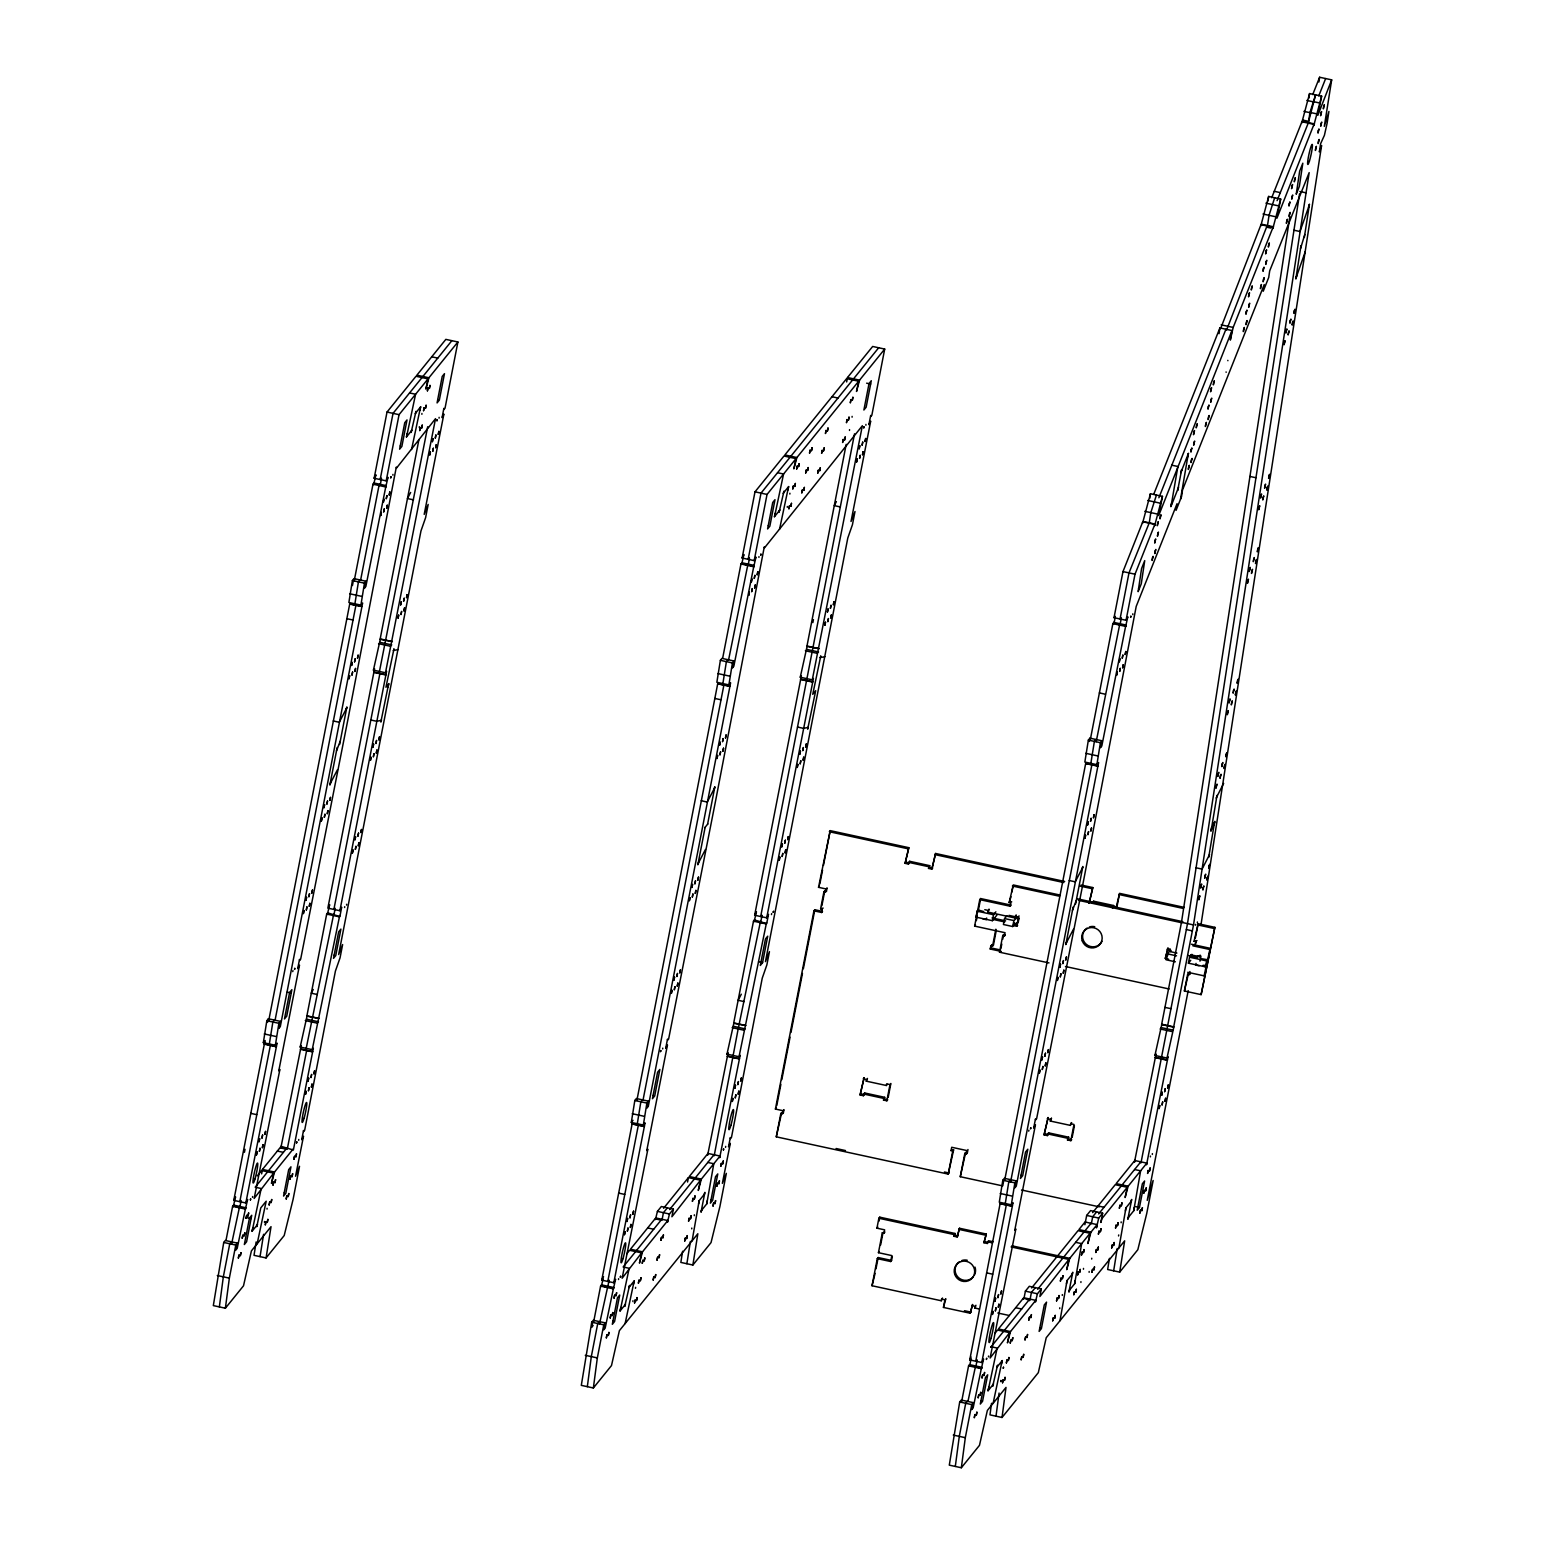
<?xml version="1.0" encoding="UTF-8"?>
<svg xmlns="http://www.w3.org/2000/svg" width="1545" height="1545" viewBox="0 0 1545 1545"><rect width="100%" height="100%" fill="white"/><g stroke="black" fill="none" stroke-linecap="round" stroke-linejoin="round"><path stroke-width="1.5" d="M263.326 1042.663L265.045 1040.538L233.778 1200.368L245.829 1202.976L277.076 1043.165L275.358 1045.27L263.326 1042.663L266.841 1020.704L268.405 1018.773L280.456 1021.38L278.93 1028.313L280.302 1026.614L362.631 602.994L360.912 605.119L348.88 602.511L352.395 580.553L353.959 578.622L366.01 581.229L364.485 588.143L365.856 586.463L386.018 485.593L373.967 482.986L372.982 484.203L354.211 580.843M269.332 1043.976L272.866 1022.018L274.431 1020.086M275.358 1045.27L278.892 1023.311L280.456 1021.38M354.906 603.825L358.421 581.866L359.985 579.916M360.912 605.119L364.446 583.16L366.01 581.229M644.419 1126.228L632.117 1123.93L601.758 1280.129L613.809 1282.736L645.057 1122.925L643.338 1125.05L631.306 1122.443L634.821 1100.484L636.385 1098.534L648.436 1101.16L646.911 1108.074L648.282 1106.374L730.611 682.774L728.892 684.898L716.861 682.272L720.376 660.333L721.94 658.382L733.991 660.99L732.465 667.923L733.836 666.223L753.999 565.373L741.948 562.766L740.963 563.964L722.654 658.247M637.312 1123.736L640.847 1101.778L642.411 1099.847M643.338 1125.05L646.872 1103.091L648.436 1101.16M722.886 683.585L726.401 661.627L727.965 659.696M728.892 684.898L732.427 662.94L733.991 660.99M1090.171 740.383L1112.863 623.62L1113.848 622.403L1125.88 625.01L1101.817 745.984L1100.446 747.683L1101.971 740.77L1089.92 738.162L1088.356 740.094L1084.841 762.052L1096.873 764.659L1098.592 762.535L1016.262 1186.154L1014.872 1187.835L1016.417 1180.921L1004.366 1178.314L1002.802 1180.245L999.287 1202.203L1011.318 1204.81L1013.037 1202.686L981.79 1362.516L969.739 1359.909L1000.098 1203.69L1012.4 1206.008M1005.293 1203.516L1008.827 1181.558L1010.391 1179.607M1011.318 1204.81L1014.853 1182.852L1016.417 1180.921M1090.867 763.346L1094.381 741.407L1095.946 739.456M1096.873 764.659L1100.407 742.701L1101.971 740.77M225.995 1240.442L232.619 1206.317L233.604 1205.1L245.655 1207.726L237.196 1248.341L235.825 1250.04L237.351 1243.107L225.319 1240.5L223.735 1242.45L213.326 1305.602L225.377 1308.209L243.511 1285.807L251.41 1250.89L271.032 1226.672L266.068 1257.939L254.017 1255.332L256.142 1241.929M219.351 1306.916L223.33 1276.846L229.761 1243.744L231.325 1241.813M225.377 1308.209L229.355 1278.14L235.786 1245.058L237.351 1243.107M593.531 1322.501L600.599 1286.097L601.584 1284.88L613.635 1287.487L605.177 1328.101L603.805 1329.801L605.331 1322.887L593.299 1320.28L591.716 1322.211L581.306 1385.363L593.357 1387.989L611.492 1365.568L619.39 1330.651L697.838 1233.74L692.875 1265.027L680.843 1262.419L682.62 1251.238M587.332 1386.676L591.31 1356.607L597.741 1323.524L599.305 1321.574M593.357 1387.989L597.336 1357.92L603.767 1324.818L605.331 1322.887M961.511 1402.261L968.58 1365.857L969.565 1364.641L981.616 1367.248L973.157 1407.881L971.786 1409.581L973.311 1402.648L961.26 1400.04L959.696 1401.972L949.287 1465.143L961.338 1467.75L979.472 1445.347L987.371 1410.43L1006.007 1387.41L1002.029 1417.48L989.978 1414.872L991.523 1403.304M955.312 1466.437L959.29 1436.386L965.722 1403.285L967.286 1401.354M961.338 1467.75L965.316 1437.68L971.747 1404.598L973.311 1402.648M996.004 1416.166L999.074 1393.049M1177.908 488.915L1177.696 490.364L1181.674 469.583L1181.442 471.032M1219.044 333.701L1219.913 327.926L1231.964 330.533L1230.322 340.074L1233.18 327.443L1273.022 227.289L1260.99 224.682L1220.569 328.679M1226.595 329.993L1266.997 225.976M1321.632 96.138L1313.771 125.589L1313.965 124.373L1301.914 121.765L1301.74 122.982L1309.561 93.569L1321.632 96.138L1317.885 115.296L1331.674 79.857L1319.623 77.25L1312.729 94.573M1308.866 98.185L1309.561 93.569M1277.078 200.657L1308.441 122.615L1309.986 112.399L1315.606 94.824L1308.634 121.36L1302.609 120.046M1289.863 216.493L1181.481 922.307L1161.608 1024.567L1173.64 1027.174L1193.513 924.914L1309.175 172.615L1269.7 270.839L1268.715 277.482L1263.231 291.233L1264.235 284.57L1182.524 489.958L1181.539 496.621L1176.073 510.352L1177.058 503.689L1136.212 606.393L1083.972 878.564L1036.618 1118.734L1035.633 1119.951L1035.478 1118.908L1033.663 1128.159L1035.459 1124.702L1014.737 1230.38L1015.857 1228.99L990.113 1358.016L1009.6 1332.678L997.568 1330.052L994.69 1333.605M1162.458 496.351L1154.617 525.821L1154.83 524.392L1142.779 521.785L1142.566 523.214L1150.426 493.743L1162.458 496.351L1158.711 515.547L1231.964 330.533M1149.731 498.32L1150.426 493.743M1260.99 224.682L1260.797 225.898L1268.638 196.447L1280.689 199.054L1276.943 218.212L1313.965 124.373M1267.943 201.101L1268.638 196.447M1267.499 225.531L1269.044 215.315L1274.664 197.741M1273.022 227.289L1272.848 228.505L1280.689 199.054M1299.557 193.782L1187.506 923.601L1140.982 1162.883M1318.909 82.001L1319.623 77.25M1211.183 830.36L1216.977 795.405L1216.745 796.872M1300.967 245.674L1295.849 278.988L1296.738 275.879M1208.982 855.66L1208.75 857.127L1214.544 822.172M1308.538 207.262L1309.445 204.152L1304.328 237.486M1331.674 79.857L1324.316 126.362L1328.912 111.472L1327.116 123.214L1324.413 135.323L1320.608 143.685L1319.353 151.912L1321.593 145.52L1200.909 925.281M260.043 1256.626L263.596 1234.301M686.868 1263.713L690.403 1241.369M1109.426 1258.325L1107.649 1269.507L1119.7 1272.114L1137.835 1249.693L1146.718 1213.578L1153.149 1180.477L1147.24 1200.368L1188.202 990.615M1113.675 1270.801L1117.228 1248.457M1119.7 1272.114L1124.663 1240.828L1046.216 1337.738L1038.317 1372.655L1002.029 1417.48M1171.091 506.103L1177.869 466.493L1171.844 465.199M1180.534 499.151L1188.279 453.844M692.102 1240.828L699.17 1200.677M706.741 1203.903L713.79 1163.752L707.784 1162.439M1059.986 1320.724L1067.054 1280.573M1074.625 1283.798L1081.674 1243.628L1075.648 1242.334M1118.928 1247.916L1125.977 1207.765M1128.159 1217.653L1133.721 1210.778L1140.616 1170.82L1134.59 1169.526M352.434 585.536L353.071 582.233M268.405 1018.773L267.517 1022.384M268.656 1020.994L349.711 603.998L359.985 605.872M386.018 485.593L385.69 487.254L387.988 477.386L386.192 480.862L374.141 478.255L387.022 412.052L415.991 376.265L428.042 378.873L425.86 389.108L428.911 377.772L457.899 341.986L445.848 339.379L416.88 375.165L428.911 377.772M233.604 1205.1L233.276 1206.761L235.574 1196.892L233.778 1200.368M373.967 482.986L373.658 484.647L375.937 474.779L374.141 478.255M244.438 1152.3L245.018 1149.325M231.576 1244.034L239.629 1206.413L239.301 1208.074M239.803 1201.662L270.414 1045.154M275.126 1019.951L355.968 605.003M360.68 579.781L379.008 485.516L379.993 484.3L380.167 485.342L381.518 478.39M241.155 1200.504L239.803 1207.456L235.786 1206.587M386.192 480.862L399.054 414.659L428.042 378.873M245.655 1207.726L245.327 1209.368L247.625 1199.499L245.829 1202.976M292.951 970.627L292.758 971.612M337.158 747.51L329.858 785.053L330.669 782.794M346.08 709.213L346.891 706.953L339.61 744.497M291.233 992.991L291.87 989.669L289.61 992.469L284.473 1018.947L286.733 1016.146L291.233 992.991L287.215 992.122M251.101 1218.58L251.738 1215.278L249.479 1218.059L244.342 1244.536L246.601 1241.755L251.101 1218.58L247.084 1217.711M261.626 1173.852L262.476 1169.43L281.171 1146.351L293.376 1150.021L313.345 1048.263L312.225 1049.654L300.174 1047.046L307.088 1015.857L319.139 1018.464L306.837 1016.166L326.69 914.08L327.675 912.883L339.881 916.533L341.677 907.263L339.881 910.739L327.849 908.132L374.566 668.753L373.427 670.144L385.477 672.77L386.598 671.36L339.881 910.739M257.069 1225.031L256.76 1226.691L260.777 1207.881L266.184 1201.218L257.146 1243.802M411.472 430.785L411.144 432.426L415.991 411.356L415.663 413.017M257.3 1175.842L261.607 1170.531L273.639 1173.138L271.476 1183.373L274.527 1172.037L293.202 1148.959M267.053 1209.098L267.092 1208.287M373.427 670.144L380.36 638.973L392.391 641.581L380.109 639.282L418.927 439.591M284.859 1148.881L280.842 1148.012L281.171 1146.351M300.174 1047.046L301.294 1045.656L280.842 1148.012M327.675 912.883L327.347 914.524L329.645 904.655L328.834 906.915M286.868 1149.306L287.196 1147.665L268.502 1170.743M306.2 1048.34L333.681 914.177L333.372 915.837M379.452 671.457L427.695 426.729M333.874 909.445L379.935 673.369M333.855 915.239L335.207 908.286M312.225 1049.654L339.707 915.49M385.477 672.77L435.536 418.637L396.486 468.135L396.312 467.092L348.011 719.043L300.657 959.194L299.691 960.411L299.518 959.368L297.721 968.618L299.498 965.161L278.776 1070.84L279.896 1069.449L254.152 1198.476L273.639 1173.138M393.647 650.464L393.975 648.823L385.941 687.255L388.877 683.624L387.988 687.235M381.171 720.395L380.842 722.056L388.625 683.914M457.899 341.986L445.037 408.17L444.052 409.386L443.878 408.343L442.082 417.594L443.878 414.137L424.199 514.369L428.177 504.423L425.609 517.672L420.974 530.92L338.645 954.54L342.623 944.574L340.055 957.823L335.419 971.071L304.655 1130.283L303.689 1131.5L303.515 1130.457L301.719 1139.727L303.515 1136.251L295.539 1176.266L299.518 1166.32L293.086 1199.403L284.203 1235.536L266.068 1257.939M592.411 1323.891L591.754 1327.194L593.125 1325.494M729.974 686.077L717.691 683.778L636.868 1100.465M753.999 565.373L753.67 567.034L755.968 557.146L754.172 560.623L742.121 558.015L755.003 491.831L783.972 456.026L796.023 458.633L793.84 468.869L796.892 457.552L858.672 381.229L846.641 378.622L784.86 454.945L796.892 457.552M601.584 1284.88L601.256 1286.541L603.11 1278.97M741.948 562.766L741.639 564.408L743.917 554.539L742.121 558.015M599.557 1323.795L609.136 1280.284M643.106 1099.712L723.948 684.783M728.661 659.56L747.973 564.06M748.147 565.122L749.499 558.17M754.172 560.623L767.035 494.439L796.023 458.633M613.635 1287.487L613.307 1289.148L615.605 1279.279L613.809 1282.736M705.138 827.29L697.838 864.814L698.649 862.554M714.06 788.993L714.871 786.733L707.591 824.257M625.049 1304.81L624.74 1306.452L629.568 1285.401L629.259 1287.043M779.452 510.545L779.124 512.206L783.972 491.136L783.643 492.778M626.71 1253.845L629.587 1250.291L641.619 1252.898L639.456 1263.134L642.508 1251.817L667.807 1220.55L655.756 1217.943L630.457 1249.21L642.508 1251.817M635.478 1288.318L635.652 1287.333M655.756 1217.943L655.447 1219.604L657.417 1211.377L661.337 1206.529L673.388 1209.156L671.901 1216.765L700.464 1180.226L688.413 1177.599L663.597 1208.287M661.955 1220.299L663.442 1212.69L667.363 1207.842M667.807 1220.55L667.479 1222.211L669.448 1214.003L673.388 1209.156M687.564 1182.022L688.413 1177.599M846.66 381.943L847.51 377.521L872.674 346.466L884.706 349.073L871.843 415.257L870.859 416.474L870.704 415.412L868.889 424.682L870.685 421.206L851.025 521.457L855.003 511.511L852.434 524.74L847.799 538.008L765.451 961.608L769.449 951.662L766.861 964.91L762.245 978.159L731.48 1137.371L730.495 1138.588L730.322 1137.545L728.525 1146.796L730.322 1143.339L722.365 1183.354L726.343 1173.389L719.912 1206.49L711.028 1242.605L692.875 1265.027M700.464 1180.226L698.282 1190.442L701.353 1179.125L720.028 1156.046L707.977 1153.439L689.302 1176.517L701.353 1179.125M720.028 1156.046L719.7 1157.707L740.152 1055.351L739.031 1056.741L726.98 1054.134L733.914 1022.944L745.945 1025.552L733.663 1023.254L753.496 921.168L754.481 919.97L766.687 923.62L768.502 914.35L766.706 917.827L754.655 915.219L801.372 675.841L800.252 677.231L812.284 679.839L813.423 678.448L766.706 917.827M800.252 677.231L807.166 646.061L819.217 648.668L806.915 646.351L846.197 444.323M707.977 1153.439L707.668 1155.1L728.12 1052.724L726.98 1054.134M858.672 381.229L856.509 391.464L859.561 380.147L884.706 349.073M754.481 919.97L754.153 921.612L756.451 911.743L754.655 915.219M812.863 622.596L813.442 619.603M704.076 1194.613L704.887 1192.354L701.024 1212.226L701.836 1209.967M714.176 1155.795L738.162 1028.951L760.507 921.264M854.52 433.817L760.681 916.513L761.666 915.316M762.033 915.374L760.681 922.326L764.698 923.195M739.031 1056.741L766.532 922.577M812.284 679.839L862.361 425.725L764.466 547.896L764.292 546.853L715.992 798.804L668.637 1038.974L667.672 1040.171L667.498 1039.128L665.702 1048.398L667.479 1044.922L646.756 1150.619L647.876 1149.229L622.133 1278.236L641.619 1252.898M870.646 384.048L871.283 380.727L869.043 383.527L863.887 410.004L866.146 407.204L870.646 384.048L866.629 383.179M820.472 657.552L820.781 655.891L812.747 694.342L815.702 690.692L807.668 729.143L807.996 727.483M725.725 1146.371L725.532 1147.356M771.65 913.616L771.457 914.601M762.573 962.67L767.71 936.193L765.47 938.974L760.314 965.451L762.573 962.67L758.556 961.801M953.632 1149.847L951.063 1150.581L953.632 1149.847L948.244 1174.103L776.285 1136.83L780.804 1113.675L783.354 1112.941L783.991 1109.638L783.103 1110.72L775.416 1109.059L813.945 910.816L814.833 909.735L822.519 911.395L821.65 912.496L813.945 910.816M821.65 912.496L822.288 909.175L820.607 908.808L823.891 891.948L826.459 891.214L827.096 887.892L826.208 888.993L818.522 887.332L830.206 830.631L908.827 847.684L905.1 863.327L908.46 864.061L909.657 861.299L929.723 865.663L928.526 868.406L931.867 869.12L935.575 853.477L1064.659 881.461M776.768 1105.602L780.882 1084.358M781.809 1079.646L790.055 1037.158M790.982 1032.446L802.454 973.447M803.361 968.734L814.833 909.735M819.854 883.914L822.558 870.009M823.446 865.393L830.206 830.631M783.354 1112.941L781.673 1112.574L776.285 1136.83M821.901 905.621L824.779 890.847L826.459 891.214M782.465 1114.042L783.103 1110.72M825.571 892.295L826.208 888.993M860.082 1094.98L864.118 1077.676L860.082 1094.98L863.423 1095.714L864.621 1092.972L884.706 1097.317L883.489 1100.059L886.849 1100.793L887.718 1099.692L884.377 1098.978M905.1 863.327L908.827 847.684M863.423 1095.714L864.621 1092.972M887.216 1084.416L886.328 1085.498L866.262 1081.152L866.571 1079.492L863.23 1078.777M908.46 864.061L909.657 861.299M867.46 1078.41L866.262 1081.152M883.489 1100.059L884.706 1097.317M886.328 1085.498L886.656 1083.856L889.997 1084.571L890.866 1083.489L888.182 1097.375M928.526 868.406L929.723 865.663M886.849 1100.793L889.997 1084.571M931.867 869.12L935.575 853.477M942.489 1298.012L941.272 1300.755L872.037 1285.749L877.29 1258.634L890.673 1261.531L891.832 1255.583L878.448 1252.686L882.311 1232.794L883.991 1233.161L884.628 1229.839L876.942 1228.178L878.873 1218.252L879.762 1217.17L955.022 1233.47L953.825 1236.232L957.166 1236.946L959.522 1228.256L986.289 1234.049L983.933 1242.74L987.274 1243.474L988.163 1242.392L984.802 1241.659M878.989 1221.129L879.762 1217.17M875.107 1273.35L872.037 1285.749M875.976 1268.851L878.178 1257.553L891.562 1260.45L892.334 1256.471M880.631 1244.961L882.774 1233.914M997.066 914.872L992.373 920.685L975.706 917.073L977.83 909.908L983.721 911.55M1048.997 962.921L999.518 952.203L1002.744 935.652L1004.424 936.019L1005.061 932.716L974.625 926.112L979.762 899.634L980.65 898.553L1011.087 905.138L1010.198 906.239L979.762 899.634M976.363 920.608L977.212 916.204M978.082 911.782L980.65 898.553M986.656 918.039L986.328 919.681L982.987 918.966M987.815 912.071L989.012 909.329L987.815 912.071L1014.91 917.942L1016.108 915.2L1014.91 917.942M992.373 920.685L993.532 914.717L995.868 911.82M951.063 1150.581L951.72 1147.278L967.093 1150.6L966.455 1153.922L964.795 1153.555L960.275 1176.711L1002.686 1185.903M1001.237 951.411L990.248 949.036L990.886 945.733L993.454 944.999L996.313 930.225M990.248 949.036L991.774 944.632M948.244 1174.103L952.744 1150.948M990.886 945.733L992.566 946.081L995.849 929.221M1006.934 915.664L1004.578 918.56L1003.42 924.509L1012.728 926.536L1017.923 921.882L1018.696 917.923M1010.198 906.239L1010.855 902.937L1009.175 902.57L1013.269 884.937L1060.391 895.134M1000.87 948.746L1001.797 944.034M1002.705 939.302L1003.632 934.571L1005.293 934.937L1004.424 936.019M1009.175 902.57L1010.971 896.757M1011.898 892.025L1012.825 887.293M967.981 1149.519L967.344 1152.821L965.664 1152.473L960.275 1176.711M1012.728 926.536L1013.887 920.569L1019.082 915.934M1013.752 923.91L1013.423 925.552L1016.764 926.285L1017.653 925.185L1014.312 924.47L1014.621 922.809M941.272 1300.755L941.6 1299.094L944.941 1299.828L945.83 1298.746L943.454 1307.437L970.221 1313.231L972.577 1304.54L970.221 1313.231M953.825 1236.232L955.022 1233.47M1016.764 926.285L1018.561 917.015L1015.219 916.301M1018.097 922.886L1019.005 918.251M943.454 1307.437L944.941 1299.828M957.166 1236.946L959.522 1228.256M983.933 1242.74L986.289 1234.049M979.337 1309.001L974.721 1308.016L975.938 1305.255M987.274 1243.474L988.472 1240.732L993.184 1241.755M1002.84 1185.227L1003.477 1181.925M1089.283 741.465L1089.92 738.162M1004.617 1180.534L1085.671 763.539L1097.954 765.856M1125.88 625.01L1125.571 626.671L1127.85 616.803L1126.054 620.279L1114.022 617.672L1122.983 571.592L1142.779 521.785M969.236 1366.301L969.565 1364.641M971.052 1357.031L969.739 1359.909M1113.52 624.064L1113.848 622.403M969.739 1365.703L971.09 1358.75M1114.003 623.465L1115.355 616.513M967.981 1401.296L975.59 1365.954M1010.623 1181.828L1091.929 764.543M1096.197 741.677L1119.855 623.716L1119.546 625.377M1120.048 618.966L1128.989 572.905L1149.268 522.828L1150.813 512.631L1156.452 495.057M975.764 1366.997L977.116 1360.044M1120.028 624.759L1121.38 617.807M1126.054 620.279L1135.015 574.199L1154.83 524.392M981.616 1367.248L981.287 1368.909L983.586 1359.04L981.79 1362.516M1028.719 1131.152L1028.912 1130.148M1073.118 907.05L1065.818 944.594L1066.629 942.315M1082.041 868.753L1082.852 866.494L1075.571 904.018M993.532 1383.972L987.97 1390.848L988.858 1387.217M993.029 1384.571L992.72 1386.232L997.549 1365.162L997.24 1366.823M1044.072 1134.88L1048.109 1117.556L1044.072 1134.88L1047.413 1135.594L1048.611 1132.852L1068.696 1137.197L1067.479 1139.94L1070.84 1140.673L1071.709 1139.592L1068.368 1138.858M1092.817 887.564L1089.09 903.207L1092.817 887.564L1081.075 885.015M1047.413 1135.594L1048.611 1132.852M1050.252 1121.033L1051.45 1118.29L1050.252 1121.033L1070.318 1125.378L1071.515 1122.636L1070.318 1125.378M1009.6 1332.678L1007.437 1342.895L1010.488 1331.578L1035.768 1300.349L1023.736 1297.723L998.437 1328.97L1010.488 1331.578M1113.404 907.205L1113.713 905.544L1093.648 901.198L1093.319 902.84L1089.978 902.125M1023.427 1299.364L1023.736 1297.723M1023.91 1298.766L1025.397 1291.156L1029.318 1286.309L1041.349 1288.916L1039.882 1296.525L1068.889 1259.445L1011.106 1246.912M1029.453 1300.678L1029.762 1299.017L1004.462 1330.284M1035.768 1300.349L1035.44 1302.01L1037.429 1293.764L1041.349 1288.916M1067.479 1139.94L1068.696 1137.197M1112.516 908.286L1113.713 905.544M1070.84 1140.673L1073.987 1124.451L1070.646 1123.736M1116.263 906.934L1119.565 893.358L1184.32 907.398M1072.172 1137.274L1074.412 1125.687M1116.745 907.919L1119.179 895.443M1068.889 1259.445L1066.707 1269.681L1069.758 1258.345L1090.055 1233.277L1078.024 1230.67L1057.726 1255.737M1071.96 1274.509L1072.771 1272.25L1068.908 1292.103L1069.719 1289.843M1084.88 1224.702L1086.676 1215.432L1090.596 1210.604L1102.647 1213.211L1100.851 1222.481L1101.971 1218.561L1127.271 1187.294L1115.239 1184.687L1092.624 1212.613M1091.349 1223.698L1092.701 1216.745L1096.622 1211.898M1090.055 1233.277L1087.892 1243.513L1090.944 1232.176L1097.085 1224.606L1085.034 1221.998L1078.912 1229.569L1090.944 1232.176M1080.901 1282.466L1080.94 1281.655M1083.47 1269.237L1083.508 1268.426M1097.085 1224.606L1096.429 1227.927L1098.727 1218.059L1102.647 1213.211M1091.697 1259.059L1091.755 1258.248M1165.297 958.479L1167.981 948.128L1165.297 958.479L1168.638 959.213M1169.971 948.649L1166.069 959.773L1175.359 961.782M1176.904 953.072L1170.125 951.604L1170.453 949.943L1167.093 949.209M1127.271 1187.294L1125.108 1197.53L1128.159 1186.212L1146.834 1163.134L1134.803 1160.527L1134.474 1162.188L1156.046 1054.038L1154.926 1055.447L1166.977 1058.055L1168.097 1056.664L1146.525 1164.795L1146.834 1163.134M1118.734 1234.957L1118.541 1235.961M1154.926 1055.447L1161.84 1024.258L1173.891 1026.865L1166.977 1058.055M1130.882 1201.701L1131.693 1199.441L1127.831 1219.295L1128.642 1217.035M1133.721 1210.778L1134.127 1207.765M1139.457 1207.475L1144.594 1180.998L1142.354 1183.779L1137.197 1210.256L1139.457 1207.475L1135.44 1206.606M1203.072 965.297L1206.027 965.586L1205.061 966.784L1188.395 963.172L1189.553 957.224L1191.91 954.308M1194.053 941.368L1196.602 940.635L1194.053 941.368L1198.147 923.717L1214.872 927.348L1201.122 994.632L1184.397 991.002L1187.622 974.451L1190.171 973.736L1187.622 974.451M1188.491 973.369L1184.397 991.002M1195.386 937.912L1198.147 923.717M1189.283 974.818L1189.94 971.515M1195.714 941.716L1195.077 945.038L1196.602 940.635M1196.062 963.423L1195.733 965.084L1199.094 965.799M1188.182 955.505L1197.22 957.475L1197.549 955.814L1200.89 956.548L1199.982 961.164M1190.751 954.791L1199.77 956.741L1200.098 955.08M1205.061 966.784L1207.186 959.638L1200.813 958.595M1187.719 972.307L1204.096 975.861L1210.141 948.302L1191.407 944.227M1201.122 994.632L1214.872 927.348M406.567 436.829L415.586 394.245L409.56 392.951M411.549 449.537L420.568 406.953M252.163 1231.095L261.202 1188.511L255.176 1187.217L267.633 1171.825M774.547 516.609L783.566 474.025L777.541 472.712M779.53 529.317L788.549 486.733M620.144 1310.855L629.182 1268.291L623.156 1266.977L635.613 1251.604M625.126 1323.563L634.165 1280.998M988.124 1390.635L997.162 1348.051L991.137 1346.757M993.107 1403.343L1002.126 1360.759M1309.291 205.157L1299.982 231.518L1293.976 230.224M1296.004 277.984L1305.293 251.623M1153.748 494.245L1219.913 327.926M1271.709 197.721L1301.914 121.765M1158.885 497.76L1225.938 329.22M1318.754 95.887L1325.649 78.563M1180.766 472.751L1188.511 453.264L1187.738 457.011M1227.812 360.371L1227.889 360.719M1171.631 502.936L1170.859 506.683L1178.603 487.216M1226.151 372.287L1226.073 371.939M1304.772 234.531L1300.523 248.61M1211.628 827.425L1210.855 831.191L1214.872 821.361L1214.1 825.107M1216.147 798.05L1223.64 783.431M1209.581 854.482L1202.087 869.101L1196.062 867.788M410.642 492.469L407.455 498.552L413.481 499.846M346.679 708.093L339.263 722.268L333.237 720.974M330.07 783.914L337.486 769.738M313.249 989.476L311.298 993.203L317.324 994.517M836.386 501.584L834.281 505.64L840.306 506.934M714.659 787.853L707.243 802.048L701.218 800.735M698.05 863.694L705.466 849.499M741.31 994.207L738.124 1000.291L744.149 1001.604M1082.639 867.614L1075.223 881.809L1069.198 880.515M1066.031 943.454L1073.447 929.26M422.017 377.559L393.029 413.365L380.167 479.549L381.151 478.332M422.905 376.478L451.874 340.673M415.18 413.616L420.723 406.76L419.834 410.371M421.92 413.481L421.882 414.292M407.281 433.43L406.393 437.042L411.955 430.167M419.352 426.71L419.313 427.521M392.951 474.392L392.893 475.203M439.128 417.343L439.07 418.154M340.248 741.175L336.501 750.831M344.689 906.703L344.632 907.514M346.64 904.288L346.601 905.1M306.683 1050.272L287.351 1148.707L283.334 1147.838M789.997 457.339L761.009 493.125L748.147 559.329L749.132 558.112M790.866 456.238L852.647 379.935M853.535 378.834L878.68 347.76M783.141 493.396L788.703 486.52L787.815 490.132M789.901 493.241L789.862 494.052M852.125 416.377L852.087 417.189M775.262 513.191L774.373 516.803L779.935 509.947M787.332 506.49L787.293 507.301M849.557 429.626L849.499 430.437M758.962 556.586L758.923 557.397M865.934 424.431L865.895 425.242M252.588 1196.525L252.53 1197.336M298.764 1139.476L298.706 1140.287M252.897 1227.696L252.009 1231.307L257.571 1224.432M264.523 1221.516L264.465 1222.327M704.887 827.599L707.822 823.948M662.747 1048.147L662.689 1048.958M818.522 887.332L819.41 886.231M631.306 1122.443L633.006 1120.318M823.891 891.948L824.779 890.847M638.394 1124.934L607.784 1281.442L608.769 1280.226M820.607 908.808L823.176 908.093M1114.022 617.672L1115.007 616.455M1132.813 613.809L1132.775 614.62M603.554 1276.653L601.758 1280.129M636.482 1250.504L661.781 1219.256M669.603 1209.581L694.439 1178.912M695.327 1177.831L714.002 1154.752M618.599 1278.7L618.56 1279.511M628.757 1287.661L634.319 1280.786L633.431 1284.397M704.559 1194.015L698.997 1200.89L698.61 1203.883M775.416 1109.059L776.305 1107.958M694.342 1214.814L694.304 1215.625M620.878 1307.456L619.989 1311.068L625.551 1304.192M707.301 1200.697L706.895 1203.69L701.353 1210.565M780.804 1113.675L781.673 1112.574M632.948 1300.736L632.89 1301.547M691.774 1228.063L691.735 1228.874M975.706 917.073L976.672 915.876M974.625 926.112L975.494 925.03M992.566 946.081L993.454 944.999M1002.744 935.652L1003.632 934.571M999.518 952.203L1000.407 951.121M1076.208 900.716L1072.462 910.372M1092.759 902.28L1093.648 901.198M876.942 1228.178L877.83 1227.097M882.311 1232.794L884.879 1232.06L883.991 1233.161M878.448 1252.686L879.337 1251.585M877.29 1258.634L878.178 1257.553M964.795 1153.555L965.664 1152.473M966.455 1153.922L967.344 1152.821M890.673 1261.531L891.562 1260.45M1170.125 951.604L1171.013 950.503M1195.463 924.393L1195.424 925.204M1197.414 921.979L1197.375 922.79M1188.395 963.172L1190.751 960.275M1197.22 957.475L1198.109 956.374M1199.77 956.741L1200.658 955.66M1006.374 1204.694L975.764 1361.203L976.749 1359.986M1204.096 975.861L1204.984 974.779M974.721 1308.016L975.61 1306.916M1031.616 1287.989L1056.838 1256.838M1135.285 1159.928L1116.127 1183.605L1128.159 1186.212M1035.343 1287.603L1031.423 1292.45L1029.936 1300.079L1025.919 1299.19M990.654 1347.337L1003.593 1331.365M1037.641 1289.303L1084.049 1231.964M1084.918 1230.882L1091.06 1223.312M1098.649 1213.926L1121.264 1186M1122.133 1184.899L1140.828 1161.821M988.549 1356.046L988.491 1356.858M1150.426 1156.066L1150.388 1156.877M1152.396 1153.632L1152.338 1154.443M996.737 1367.422L1002.299 1360.546L1001.411 1364.158M1072.442 1273.91L1066.88 1280.766L1066.475 1283.779M1131.384 1201.102L1125.822 1207.978L1125.417 1210.971M1062.323 1294.594L1062.284 1295.405M1121.168 1221.902L1121.129 1222.713M1075.185 1280.573L1074.779 1283.586L1069.217 1290.461M1059.754 1307.823L1059.716 1308.634M1089.167 1271.477L1089.128 1272.288M393.26 650.542L398.108 649.595M381.557 720.318L376.71 721.283L370.703 719.97M820.067 657.629L824.914 656.683M808.383 727.405L803.535 728.352L797.51 727.058M1312.902 101.545L1318.928 102.839M1306.819 100.425L1312.844 101.738M1309.986 112.399L1316.012 113.712M1303.903 111.375L1309.928 112.669M1302.416 121.302L1314.467 123.928M1299.905 191.503L1305.931 192.816M1274.258 191.31L1280.284 192.623M1265.934 203.148L1277.985 205.755M1263.018 214.021L1275.069 216.628M1261.473 224.218L1273.524 226.825M1266.823 227.212L1270.84 228.081M1221.149 324.836L1233.18 327.443M847.51 377.521L859.561 380.147M1249.944 476.439L1255.969 477.753M831.963 396.737L837.989 398.031M1147.723 500.464L1159.754 503.071M431.75 356.798L437.776 358.112M1144.806 511.318L1156.838 513.925M1143.242 521.534L1155.293 524.141M387.022 412.052L399.054 414.659M755.003 491.831L767.035 494.439M1122.983 571.592L1135.015 574.199M1112.863 623.62L1124.895 626.227M742.121 563.809L746.138 564.678M750.155 565.547L754.172 566.416M372.982 484.203L385.033 486.81M740.963 563.964L753.014 566.59M1099.383 692.913L1105.409 694.226M806.529 649.363L818.56 651.971M805.389 650.754L817.44 653.361M352.395 580.553L364.446 583.16M720.376 660.333L732.427 662.94M1088.356 740.094L1100.407 742.701M800.735 679.143L812.786 681.77M800.484 679.452L812.535 682.06M349.827 593.801L361.878 596.409M717.807 673.562L729.858 676.169M1085.787 753.323L1097.819 755.949M349.711 603.998L361.742 606.606M717.691 683.778L729.723 686.386M1085.671 763.539L1097.703 766.146M346.852 618.695L352.878 619.989M714.833 698.456L720.858 699.769M379.703 642.276L391.754 644.883M378.583 643.666L390.615 646.293M373.909 672.075L385.96 674.682M373.678 672.365L385.709 674.972M829.317 831.731L907.939 848.765M934.706 854.559L1063.771 882.543M1080.187 886.115L1091.929 888.645M1118.696 894.458L1183.431 908.479M908.769 862.4L928.854 866.745M1076.865 898.707L1182.871 921.689M1197.259 924.818L1213.984 928.448M905.988 862.245L909.329 862.96M929.414 867.305L932.755 868.039M1181.481 922.307L1193.513 924.914M1012.4 886.019L1059.503 896.235M1078.352 900.31L1181.983 922.79M1186.348 929.569L1192.354 930.862M1010.063 901.469L1011.724 901.836M1192.856 945.83L1209.252 949.383M984.783 909.696L988.124 910.411M1009.02 915.393L1015.78 916.861M976.865 911.106L993.532 914.717M1189.553 957.224L1206.22 960.835M1004.578 918.56L1013.887 920.569M1167.228 953.806L1176.517 955.834M992.044 917.923L1005.602 920.859M993.416 919.507L1004.713 921.94M991.137 947.954L999.924 949.847M1065.471 966.513L1169.121 988.974M1164.949 1007.379L1170.956 1008.692M753.496 921.168L765.547 923.794M1161.203 1027.58L1173.254 1030.187M1160.083 1028.97L1172.114 1031.577M1155.409 1057.359L1167.46 1059.967M1155.158 1057.649L1167.209 1060.276M326.69 914.08L338.722 916.706M733.257 1026.266L745.308 1028.873M732.137 1027.657L744.188 1030.264M1047.22 1118.657L1050.561 1119.372M727.483 1056.046L739.514 1058.653M727.231 1056.336L739.263 1058.962M863.752 1094.053L883.817 1098.418M1047.742 1133.933L1067.807 1138.298M860.971 1093.899L864.312 1094.632M1044.941 1133.779L1048.302 1134.513M306.451 1019.179L318.482 1021.786M305.311 1020.569L317.362 1023.176M266.841 1020.704L278.892 1023.311M634.821 1100.484L646.872 1103.091M1002.802 1180.245L1014.853 1182.852M836.057 1148.514L845.482 1150.562M944.42 1171.998L949.132 1173.022M1098.031 1205.95L1104.057 1207.263M1021.515 1189.998L1099.248 1206.838M264.272 1033.953L276.304 1036.56M632.253 1113.713L644.284 1116.32M1000.233 1193.493L1012.265 1196.1M1086.676 1215.432L1098.727 1218.059M300.657 1048.958L312.708 1051.566M300.406 1049.267L312.457 1051.875M264.388 1043.86L276.439 1046.467M264.156 1044.15L276.188 1046.776M632.117 1123.93L644.168 1126.537M1000.098 1203.69L1012.149 1206.297M958.653 1229.337L985.401 1235.131M1011.994 1245.83L1069.758 1258.345M878.873 1218.252L954.134 1234.571M987.603 1241.813L992.296 1242.837M954.694 1235.131L958.054 1235.865M250.696 1113.346L256.721 1114.66M618.676 1193.107L624.701 1194.42M986.656 1272.887L992.682 1274.181M657.417 1211.377L669.448 1214.003M1025.397 1291.156L1037.429 1293.764M655.93 1219.005L659.947 1219.874M647.683 1227.947L653.689 1229.241M1015.664 1307.707L1021.67 1309.021M277.366 1151.064L283.372 1152.358M971.708 1305.622L975.049 1306.355M997.819 1313.018L1009.348 1315.51M964.408 1310.701L971.11 1312.149M262.476 1169.43L274.527 1172.037M601.758 1285.923L607.784 1287.236M977.773 1367.441L981.77 1368.31M232.619 1206.317L244.67 1208.924M600.599 1286.097L612.65 1288.704M968.58 1365.857L980.631 1368.464M223.735 1242.45L235.786 1245.058M591.716 1322.211L603.767 1324.818M959.696 1401.972L971.747 1404.598M217.304 1275.533L229.355 1278.14M585.285 1355.313L597.336 1357.92M953.265 1435.073L965.316 1437.68M1102.029 941.349A10.351 10.081 39 0 1 1086.116 944.188A10.351 10.081 39 0 1 1087.062 928.082M1089.457 926.942A10.351 10.081 39 0 1 1094.748 926.71M973.06 1277.058A10.351 10.081 39 0 1 957.649 1276.769A10.351 10.081 39 0 1 959.561 1261.608M961.956 1260.488A10.351 10.081 39 0 1 967.247 1260.237M974.992 1267.112A10.351 10.081 39 0 1 974.528 1274.876M1138.549 588.761L1138.124 591.658L1141.272 583.759L1144.729 560.623L1141.581 568.521L1138.549 588.761M1152.493 557.861L1152.106 560.468L1153.111 556.316L1152.493 557.861M1155.081 540.499L1154.694 543.106L1155.699 538.954L1155.081 540.499M1157.688 523.156L1157.302 525.744L1158.306 521.611L1157.688 523.156M1155.216 550.986L1154.83 553.593L1155.834 549.441L1155.216 550.986M1157.823 533.643L1157.437 536.25L1158.441 532.098L1157.823 533.643M1160.411 516.281L1160.025 518.888L1161.029 514.736L1160.411 516.281M1188.704 466.841L1188.317 469.448L1189.322 465.296L1188.704 466.841M1191.292 449.479L1190.905 452.086L1191.91 447.934L1191.292 449.479M1193.899 432.117L1193.513 434.724L1194.517 430.572L1193.899 432.117M1191.427 459.966L1191.041 462.573L1192.045 458.421L1191.427 459.966M1194.034 442.604L1193.648 445.211L1194.652 441.059L1194.034 442.604M1196.622 425.261L1196.236 427.868L1197.24 423.716L1196.622 425.261M1205.776 423.909L1205.39 426.517L1206.394 422.364L1205.776 423.909M1208.383 406.547L1207.997 409.155L1209.001 405.002L1208.383 406.547M1210.971 389.185L1210.585 391.793L1211.589 387.64L1210.971 389.185M1208.518 417.034L1208.132 419.641L1209.136 415.489L1208.518 417.034M1211.106 399.672L1210.72 402.279L1211.724 398.127L1211.106 399.672M1213.713 382.31L1213.327 384.917L1214.331 380.765L1213.713 382.31M1243.725 328.988L1243.339 331.596L1244.343 327.443L1243.725 328.988M1246.332 311.627L1245.946 314.234L1246.95 310.082L1246.332 311.627M1248.92 294.265L1248.534 296.872L1249.538 292.72L1248.92 294.265M1246.467 322.113L1246.081 324.72L1247.085 320.568L1246.467 322.113M1249.055 304.751L1248.669 307.358L1249.673 303.206L1249.055 304.751M1251.662 287.409L1251.276 290.016L1252.28 285.864L1251.662 287.409M1260.817 286.057L1260.43 288.664L1261.435 284.512L1260.817 286.057M1263.404 268.695L1263.018 271.302L1264.022 267.15L1263.404 268.695M1266.012 251.333L1265.625 253.94L1266.63 249.788L1266.012 251.333M1263.54 279.181L1263.153 281.789L1264.158 277.636L1263.54 279.181M1266.147 261.82L1265.761 264.427L1266.765 260.275L1266.147 261.82M1268.735 244.477L1268.348 247.065L1269.353 242.913L1268.735 244.477M1286.773 220.8L1286.386 223.388L1287.391 219.255L1286.773 220.8M1289.38 203.438L1288.974 206.045L1289.978 201.893L1289.38 203.438M1291.968 186.076L1291.581 188.683L1292.586 184.531L1291.968 186.076M1289.515 213.925L1289.109 216.532L1290.114 212.38L1289.515 213.925M1292.103 196.563L1291.717 199.17L1292.721 195.018L1292.103 196.563M1294.71 179.201L1294.304 181.808L1295.309 177.656L1294.71 179.201M1296.661 191.368L1296.216 194.245L1299.364 186.346L1302.821 163.21L1299.673 171.109L1296.661 191.368M1315.78 147.857L1315.394 150.464L1316.398 146.311L1315.78 147.857M1318.387 130.495L1318.001 133.102L1319.005 128.95L1318.387 130.495M1320.975 113.133L1320.589 115.74L1321.593 111.588L1320.975 113.133M1318.522 140.981L1318.136 143.588L1319.14 139.436L1318.522 140.981M1321.11 123.619L1320.724 126.226L1321.728 122.074L1321.11 123.619M1323.717 106.257L1323.331 108.865L1324.335 104.712L1323.717 106.257M1199.268 897.22L1198.862 899.866L1199.866 895.752L1199.268 897.22M1201.064 885.459L1200.658 888.105L1201.662 883.991L1201.064 885.459M1216.398 785.575L1215.992 788.22L1217.016 784.087L1216.398 785.575M1218.213 773.813L1217.808 776.459L1218.812 772.346L1218.213 773.813M1227.676 712.11L1227.271 714.756L1228.294 710.642L1227.676 712.11M1229.492 700.368L1229.086 703.014L1230.09 698.881L1229.492 700.368M1247.877 580.63L1247.472 583.276L1248.476 579.163L1247.877 580.63M1249.673 568.869L1249.268 571.515L1250.291 567.401L1249.673 568.869M1259.156 507.166L1258.75 509.811L1259.754 505.698L1259.156 507.166M1260.952 495.424L1260.546 498.069L1261.57 493.956L1260.952 495.424M1284.494 342.14L1284.088 344.786L1285.092 340.673L1284.494 342.14M1286.309 330.379L1285.903 333.025L1286.908 328.911L1286.309 330.379M1254.637 540.422L1254.637 540.422M1308.847 187.08L1308.847 187.08M1257.321 533.875L1257.321 533.875M1311.531 180.514L1311.531 180.514M1203.285 887.39L1202.879 890.036L1203.903 885.903L1203.285 887.39M1205.1 875.629L1204.694 878.275L1205.699 874.161L1205.1 875.629M1220.434 775.745L1220.029 778.371L1221.033 774.257L1220.434 775.745M1222.23 763.983L1221.825 766.629L1222.848 762.515L1222.23 763.983M1231.713 702.28L1231.307 704.926L1232.311 700.812L1231.713 702.28M1233.509 690.538L1233.103 693.164L1234.127 689.051L1233.509 690.538M1251.894 570.8L1251.489 573.446L1252.512 569.313L1251.894 570.8M1253.71 559.039L1253.304 561.685L1254.308 557.571L1253.71 559.039M1263.192 497.335L1262.767 499.981L1263.791 495.868L1263.192 497.335M1264.988 485.593L1264.582 488.239L1265.587 484.106L1264.988 485.593M1288.53 332.31L1288.124 334.956L1289.129 330.823L1288.53 332.31M1290.326 320.549L1289.92 323.195L1290.925 319.081L1290.326 320.549M1207.321 877.56L1206.915 880.186L1207.92 876.073L1207.321 877.56M1209.117 865.799L1208.711 868.444L1209.735 864.331L1209.117 865.799M1224.47 765.895L1224.065 768.541L1225.069 764.427L1224.47 765.895M1226.266 754.153L1225.861 756.799L1226.865 752.666L1226.266 754.153M1235.749 692.45L1235.343 695.096L1236.348 690.963L1235.749 692.45M1237.545 680.688L1237.139 683.334L1238.144 679.221L1237.545 680.688M1255.93 560.97L1255.525 563.597L1256.529 559.483L1255.93 560.97M1257.727 549.209L1257.321 551.855L1258.345 547.741L1257.727 549.209M1267.209 487.505L1266.803 490.151L1267.808 486.038L1267.209 487.505M1269.024 475.763L1268.6 478.39L1269.623 474.276L1269.024 475.763M1292.547 322.48L1292.141 325.107L1293.165 320.993L1292.547 322.48M1294.362 310.719L1293.957 313.365L1294.961 309.251L1294.362 310.719M257.069 1151.933L256.489 1154.907L257.069 1151.933M259.637 1138.704L259.058 1141.678L259.637 1138.704M303.979 910.584L303.399 913.558L303.979 910.584M306.567 897.336L305.987 900.329L306.567 897.336M321.997 817.923L321.418 820.897L321.997 817.923M324.566 804.675L323.986 807.668L324.566 804.675M349.633 675.706L349.054 678.68L349.633 675.706M352.221 662.457L351.642 665.451L352.221 662.457M381.364 512.496L380.785 515.47L381.364 512.496M383.933 499.267L383.353 502.241L383.933 499.267M238.954 1255.1L238.374 1258.074L238.954 1255.1M242.816 1235.227L242.237 1238.221L242.816 1235.227M246.679 1215.374L246.099 1218.348L246.679 1215.374M294.767 968.387L294.574 969.372L294.767 968.387M260.004 1148.302L259.425 1151.276L260.004 1148.302M262.592 1135.073L262.013 1138.047L262.592 1135.073M306.934 906.954L306.354 909.928L306.934 906.954M309.502 893.705L308.923 896.699L309.502 893.705M324.933 814.292L324.353 817.266L324.933 814.292M327.521 801.044L326.941 804.018L327.521 801.044M352.588 672.075L352.009 675.049L352.588 672.075M355.157 658.827L354.577 661.82L355.157 658.827M384.299 508.865L383.72 511.839L384.299 508.865M386.887 495.617L386.308 498.61L386.887 495.617M250.618 1198.939L250.425 1199.924L250.618 1198.939M390.982 476.826L390.788 477.811L390.982 476.826M240.923 1252.667L240.344 1255.641L240.923 1252.667M244.786 1232.813L244.207 1235.788L244.786 1232.813M248.629 1212.96L248.05 1215.934L248.629 1212.96M262.959 1144.671L262.38 1147.645L262.959 1144.671M265.528 1131.423L264.948 1134.416L265.528 1131.423M309.869 903.323L309.29 906.297L309.869 903.323M312.438 890.074L311.858 893.049L312.438 890.074M327.888 810.642L327.308 813.636L327.888 810.642M330.456 797.413L329.877 800.387L330.456 797.413M355.524 668.444L354.944 671.418L355.524 668.444M358.092 655.196L357.513 658.17L358.092 655.196M387.254 505.234L386.675 508.208L387.254 505.234M389.823 491.986L389.243 494.96L389.823 491.986M400.252 445.887L399.614 449.189L401.874 446.408L407.011 419.931L404.751 422.712L400.252 445.887M265.894 1221.825L265.315 1224.799L265.894 1221.825M269.738 1201.971L269.158 1204.945L269.738 1201.971M273.6 1182.118L273.021 1185.092L273.6 1182.118M420.279 427.559L419.699 430.534L420.279 427.559M424.141 407.706L423.562 410.68L424.141 407.706M428.004 387.853L427.424 390.827L428.004 387.853M267.845 1219.391L267.266 1222.385L267.845 1219.391M271.708 1199.538L271.128 1202.531L271.708 1199.538M275.57 1179.685L274.991 1182.659L275.57 1179.685M422.229 425.145L421.65 428.12L422.229 425.145M426.092 405.273L425.512 408.266L426.092 405.273M429.954 385.42L429.375 388.413L429.954 385.42M437.718 399.595L437.08 402.917L439.321 400.136L444.477 373.658L442.218 376.439L437.718 399.595M284.203 1192.779L283.565 1196.081L285.825 1193.3L290.962 1166.823L288.703 1169.604L284.203 1192.779M306.103 1091.369L305.524 1094.343L306.103 1091.369M308.672 1078.14L308.092 1081.114L308.672 1078.14M353.013 850.02L352.434 852.995L353.013 850.02M355.582 836.772L355.002 839.746L355.582 836.772M371.032 757.34L370.452 760.333L371.032 757.34M373.6 744.111L373.021 747.085L373.6 744.111M398.668 615.142L398.089 618.116L398.668 615.142M401.236 601.893L400.657 604.867L401.236 601.893M430.398 451.932L429.819 454.906L430.398 451.932M432.967 438.683L432.388 441.658L432.967 438.683M296.795 1141.89L296.601 1142.875L296.795 1141.89M437.158 419.776L436.965 420.761L437.158 419.776M286.81 1195.984L286.231 1198.959L286.81 1195.984M290.672 1176.112L290.093 1179.105L290.672 1176.112M294.535 1156.259L293.956 1159.233L294.535 1156.259M334.145 955.061L333.508 958.363L335.748 955.582L340.904 929.105L338.645 931.886L334.145 955.061M309.039 1087.738L308.459 1090.712L309.039 1087.738M311.607 1074.49L311.028 1077.483L311.607 1074.49M355.949 846.37L355.369 849.364L355.949 846.37M358.537 833.141L357.957 836.115L358.537 833.141M373.967 753.709L373.388 756.702L373.967 753.709M376.536 740.48L375.956 743.454L376.536 740.48M401.603 611.492L401.024 614.485L401.603 611.492M404.191 598.263L403.612 601.237L404.191 598.263M433.334 448.282L432.755 451.275L433.334 448.282M435.902 435.053L435.323 438.027L435.902 435.053M288.78 1193.551L288.2 1196.525L288.78 1193.551M292.623 1173.698L292.044 1176.672L292.623 1173.698M296.486 1153.845L295.906 1156.819L296.486 1153.845M311.993 1084.107L311.414 1087.081L311.993 1084.107M314.562 1070.859L313.983 1073.833L314.562 1070.859M358.904 842.74L358.324 845.733L358.904 842.74M361.472 829.51L360.893 832.485L361.472 829.51M376.903 750.078L376.323 753.052L376.903 750.078M379.491 736.849L378.911 739.823L379.491 736.849M404.558 607.861L403.979 610.854L404.558 607.861M407.127 594.632L406.547 597.606L407.127 594.632M436.289 444.651L435.709 447.644L436.289 444.651M438.857 431.422L438.278 434.396L438.857 431.422M625.049 1231.713L624.47 1234.687L625.049 1231.713M627.618 1218.464L627.038 1221.438L627.618 1218.464M671.959 990.345L671.38 993.338L671.959 990.345M674.528 977.116L673.968 980.09L674.528 977.116M689.978 897.684L689.398 900.658L689.978 897.684M692.546 884.455L691.967 887.429L692.546 884.455M717.614 755.466L717.034 758.46L717.614 755.466M720.202 742.237L719.622 745.211L720.202 742.237M749.344 592.256L748.765 595.25L749.344 592.256M751.913 579.027L751.333 582.001L751.913 579.027M660.777 1050.561L660.584 1051.566L660.777 1050.561M653.091 1095.405L652.453 1098.707L654.713 1095.926L659.85 1069.449L657.591 1072.23L653.091 1095.405M606.934 1334.861L606.355 1337.835L606.934 1334.861M610.796 1315.007L610.217 1317.982L610.796 1315.007M614.659 1295.154L614.08 1298.128L614.659 1295.154M627.985 1228.082L627.405 1231.056L627.985 1228.082M630.572 1214.833L629.993 1217.808L630.572 1214.833M674.914 986.714L674.335 989.688L674.914 986.714M677.482 973.485L676.903 976.459L677.482 973.485M692.913 894.053L692.334 897.027L692.913 894.053M695.482 880.824L694.922 883.798L695.482 880.824M720.569 751.836L719.989 754.81L720.569 751.836M723.137 738.607L722.558 741.581L723.137 738.607M752.28 588.626L751.7 591.6L752.28 588.626M754.868 575.397L754.288 578.371L754.868 575.397M608.904 1332.447L608.324 1335.421L608.904 1332.447M612.766 1312.574L612.187 1315.568L612.766 1312.574M616.609 1292.721L616.03 1295.695L616.609 1292.721M620.569 1276.286L620.375 1277.271L620.569 1276.286M760.932 554.172L760.739 555.157L760.932 554.172M630.939 1224.432L630.36 1227.425L630.939 1224.432M633.508 1211.203L632.929 1214.177L633.508 1211.203M677.849 983.083L677.27 986.058L677.849 983.083M680.418 969.854L679.839 972.829L680.418 969.854M695.868 890.422L695.289 893.396L695.868 890.422M698.437 877.174L697.857 880.167L698.437 877.174M723.504 748.205L722.925 751.179L723.504 748.205M726.073 734.976L725.493 737.95L726.073 734.976M755.235 584.995L754.655 587.969L755.235 584.995M757.803 571.766L757.224 574.74L757.803 571.766M612.959 1320.994L612.322 1324.316L614.582 1321.516L619.719 1295.038L617.459 1297.839L612.959 1320.994M768.232 525.648L767.595 528.95L769.854 526.169L774.991 499.692L772.732 502.473L768.232 525.648M635.13 1300.04L634.551 1303.014L635.13 1300.04M638.993 1280.168L638.413 1283.161L638.993 1280.168M642.855 1260.314L642.276 1263.289L642.855 1260.314M789.514 505.775L788.935 508.749L789.514 505.775M793.377 485.902L792.797 488.896L793.377 485.902M797.239 466.049L796.66 469.043L797.239 466.049M637.1 1297.607L636.521 1300.581L637.1 1297.607M640.943 1277.754L640.364 1280.728L640.943 1277.754M644.806 1257.9L644.226 1260.874L644.806 1257.9M791.484 503.342L790.905 506.316L791.484 503.342M795.347 483.488L794.767 486.463L795.347 483.488M799.19 463.635L798.63 466.609L799.19 463.635M802.396 489.862L801.816 492.836L802.396 489.862M806.258 470.008L805.679 472.982L806.258 470.008M810.121 450.136L809.541 453.129L810.121 450.136M804.366 487.428L803.786 490.422L804.366 487.428M808.228 467.575L807.649 470.549L808.228 467.575M812.071 447.722L811.492 450.696L812.071 447.722M653.767 1277.02L653.187 1279.994L653.767 1277.02M657.629 1257.167L657.05 1260.141L657.629 1257.167M661.472 1237.294L660.893 1240.287L661.472 1237.294M655.717 1274.586L655.138 1277.56L655.717 1274.586M659.58 1254.733L659 1257.707L659.58 1254.733M663.442 1234.88L662.863 1237.854L663.442 1234.88M818.329 470.182L817.749 473.156L818.329 470.182M822.191 450.329L821.612 453.303L822.191 450.329M826.054 430.456L825.474 433.45L826.054 430.456M820.298 467.749L819.719 470.742L820.298 467.749M824.142 447.895L823.562 450.87L824.142 447.895M828.004 428.042L827.425 431.016L828.004 428.042M685.285 1238.066L684.705 1241.041L685.285 1238.066M689.147 1218.213L688.568 1221.187L689.147 1218.213M693.01 1198.36L692.43 1201.334L693.01 1198.36M687.255 1235.633L686.675 1238.627L687.255 1235.633M691.117 1215.78L690.538 1218.773L691.117 1215.78M694.98 1195.927L694.4 1198.901L694.98 1195.927M843.203 439.456L842.624 442.43L843.203 439.456M847.066 419.583L846.486 422.577L847.066 419.583M850.928 399.73L850.349 402.704L850.928 399.73M845.173 437.023L844.594 439.997L845.173 437.023M849.016 417.169L848.456 420.143L849.016 417.169M852.879 397.316L852.299 400.29L852.879 397.316M711.028 1199.866L710.391 1203.169L712.631 1200.388L717.788 1173.91L715.528 1176.691L711.028 1199.866M732.909 1098.456L732.33 1101.43L732.909 1098.456M735.497 1085.208L734.918 1088.201L735.497 1085.208M779.839 857.089L779.259 860.082L779.839 857.089M782.407 843.86L781.828 846.834L782.407 843.86M797.838 764.427L797.259 767.421L797.838 764.427M800.426 751.198L799.846 754.172L800.426 751.198M825.493 622.229L824.914 625.204L825.493 622.229M828.062 608.981L827.483 611.955L828.062 608.981M857.205 459.019L856.625 461.994L857.205 459.019M859.792 445.771L859.213 448.745L859.792 445.771M723.62 1148.978L723.427 1149.963L723.62 1148.978M863.983 426.864L863.79 427.849L863.983 426.864M713.635 1203.053L713.056 1206.046L713.635 1203.053M717.479 1183.2L716.899 1186.174L717.479 1183.2M721.341 1163.346L720.762 1166.32L721.341 1163.346M735.864 1094.826L735.285 1097.8L735.864 1094.826M738.433 1081.577L737.853 1084.551L738.433 1081.577M782.774 853.458L782.195 856.451L782.774 853.458M785.343 840.229L784.763 843.203L785.343 840.229M800.793 760.797L800.213 763.771L800.793 760.797M803.361 747.568L802.782 750.542L803.361 747.568M828.429 618.579L827.85 621.573L828.429 618.579M830.998 605.35L830.418 608.324L830.998 605.35M860.159 455.369L859.58 458.363L860.159 455.369M862.728 442.14L862.149 445.114L862.728 442.14M715.586 1200.639L715.007 1203.613L715.586 1200.639M719.449 1180.786L718.869 1183.76L719.449 1180.786M723.311 1160.932L722.732 1163.906L723.311 1160.932M773.466 911.376L773.272 912.361L773.466 911.376M738.8 1091.176L738.22 1094.169L738.8 1091.176M741.368 1077.946L740.789 1080.921L741.368 1077.946M785.71 849.827L785.13 852.801L785.71 849.827M788.298 836.598L787.718 839.572L788.298 836.598M803.728 757.166L803.149 760.14L803.728 757.166M806.297 743.937L805.717 746.911L806.297 743.937M831.365 614.949L830.785 617.923L831.365 614.949M833.952 601.72L833.373 604.694L833.952 601.72M863.095 451.739L862.516 454.713L863.095 451.739M865.663 438.51L865.084 441.484L865.663 438.51M993.029 1311.473L992.45 1314.447L993.029 1311.473M995.598 1298.244L995.019 1301.218L995.598 1298.244M1039.939 1070.125L1039.36 1073.099L1039.939 1070.125M1042.508 1056.877L1041.929 1059.87L1042.508 1056.877M1057.958 977.464L1057.379 980.438L1057.958 977.464M1060.527 964.215L1059.947 967.189L1060.527 964.215M1085.594 835.246L1085.015 838.22L1085.594 835.246M1088.182 821.998L1087.603 824.991L1088.182 821.998M1117.325 672.036L1116.745 675.01L1117.325 672.036M1119.893 658.788L1119.314 661.781L1119.893 658.788M1021.071 1175.166L1020.434 1178.468L1022.674 1175.687L1027.831 1149.21L1025.571 1151.991L1021.071 1175.166M974.914 1414.621L974.335 1417.615L974.914 1414.621M978.777 1394.768L978.197 1397.742L978.777 1394.768M982.639 1374.915L982.06 1377.889L982.639 1374.915M1030.727 1127.908L1030.534 1128.912L1030.863 1127.734M995.965 1307.842L995.386 1310.817L995.965 1307.842M998.553 1294.594L997.973 1297.588L998.553 1294.594M1042.894 1066.494L1042.315 1069.468L1042.894 1066.494M1045.463 1053.246L1044.883 1056.22L1045.463 1053.246M1060.894 973.813L1060.314 976.807L1060.894 973.813M1063.462 960.584L1062.883 963.559L1063.462 960.584M1088.549 831.616L1087.97 834.59L1088.549 831.616M1091.118 818.367L1090.538 821.341L1091.118 818.367M1120.26 668.406L1119.681 671.38L1120.26 668.406M1122.848 655.157L1122.269 658.131L1122.848 655.157M986.579 1358.48L986.386 1359.465L986.734 1358.287M1130.863 616.243L1130.67 617.227L1130.863 616.243M976.884 1412.207L976.305 1415.181L976.884 1412.207M980.727 1392.354L980.148 1395.328L980.727 1392.354M984.59 1372.501L984.01 1375.475L984.59 1372.501M998.92 1304.212L998.34 1307.186L998.92 1304.212M1001.488 1290.963L1000.909 1293.957L1001.488 1290.963M1045.83 1062.844L1045.25 1065.838L1045.83 1062.844M1048.398 1049.615L1047.819 1052.589L1048.398 1049.615M1063.848 970.183L1063.269 973.176L1063.848 970.183M1066.417 956.954L1065.838 959.928L1066.417 956.954M1091.485 827.966L1090.905 830.959L1091.485 827.966M1094.053 814.736L1093.474 817.711L1094.053 814.736M1123.215 664.756L1122.636 667.749L1123.215 664.756M1125.784 651.526L1125.204 654.501L1125.784 651.526M980.94 1400.774L980.303 1404.077L982.562 1401.296L987.699 1374.818L985.44 1377.599L980.94 1400.774M1000.928 1380.515L1000.735 1381.5L1000.928 1380.515M1003.497 1367.267L1003.304 1368.271L1003.497 1367.267M1003.111 1379.801L1002.531 1382.775L1003.111 1379.801M1006.973 1359.948L1006.394 1362.922L1006.973 1359.948M1010.836 1340.094L1010.256 1343.069L1010.836 1340.094M1005.061 1377.368L1004.501 1380.361L1005.061 1377.368M1008.924 1357.514L1008.344 1360.508L1008.924 1357.514M1012.786 1337.661L1012.207 1340.635L1012.786 1337.661M1021.747 1356.78L1021.168 1359.755L1021.747 1356.78M1025.61 1336.927L1025.03 1339.901L1025.61 1336.927M1029.453 1317.074L1028.873 1320.048L1029.453 1317.074M1023.698 1354.366L1023.118 1357.34L1023.698 1354.366M1027.56 1334.513L1026.981 1337.487L1027.56 1334.513M1031.423 1314.64L1030.843 1317.634L1031.423 1314.64M1039.785 1328.082L1039.128 1331.404L1041.388 1328.603L1046.544 1302.126L1044.285 1304.926L1039.785 1328.082M1053.265 1317.827L1052.686 1320.82L1053.265 1317.827M1057.128 1297.974L1056.548 1300.948L1057.128 1297.974M1060.99 1278.121L1060.411 1281.095L1060.99 1278.121M1055.235 1315.413L1054.656 1318.387L1055.235 1315.413M1059.097 1295.56L1058.518 1298.534L1059.097 1295.56M1062.96 1275.706L1062.381 1278.681L1062.96 1275.706M1074.393 1291.736L1073.814 1294.71L1074.393 1291.736M1078.255 1271.883L1077.676 1274.857L1078.255 1271.883M1082.118 1252.029L1081.539 1255.004L1082.118 1252.029M1076.363 1289.303L1075.783 1292.296L1076.363 1289.303M1080.225 1269.449L1079.646 1272.443L1080.225 1269.449M1084.069 1249.596L1083.489 1252.57L1084.069 1249.596M1098.997 1231.153L1098.418 1234.146L1098.997 1231.153M1092.547 1269.333L1091.967 1272.307L1092.547 1269.333M1096.39 1249.461L1095.811 1252.454L1096.39 1249.461M1100.967 1228.738L1100.388 1231.713L1100.967 1228.738M1094.497 1266.9L1093.918 1269.874L1094.497 1266.9M1098.36 1247.047L1097.78 1250.021L1098.36 1247.047M1112.245 1244.98L1111.666 1247.954L1112.245 1244.98M1116.108 1225.127L1115.529 1228.101L1116.108 1225.127M1119.97 1205.255L1119.391 1208.248L1119.97 1205.255M1114.215 1242.547L1113.636 1245.521L1114.215 1242.547M1118.078 1222.694L1117.498 1225.668L1118.078 1222.694M1121.921 1202.84L1121.342 1205.815L1121.921 1202.84M1159.735 1105.544L1159.156 1108.518L1159.735 1105.544M1162.303 1092.296L1161.724 1095.27L1162.303 1092.296M1140.442 1210.141L1139.862 1213.115L1140.442 1210.141M1144.304 1190.287L1143.725 1193.261L1144.304 1190.287M1148.167 1170.434L1147.587 1173.408L1148.167 1170.434M1162.67 1101.913L1162.091 1104.887L1162.67 1101.913M1165.239 1088.665L1164.66 1091.639L1165.239 1088.665M1142.412 1207.726L1141.832 1210.701L1142.412 1207.726M1146.255 1187.873L1145.675 1190.847L1146.255 1187.873M1150.117 1168.001L1149.538 1170.994L1150.117 1168.001M1165.625 1098.263L1165.046 1101.257L1165.625 1098.263M1168.194 1085.034L1167.614 1088.008L1168.194 1085.034M304.056 1118.29A10.332 1.082 -77.8 0 0 306.625 1102.493A10.332 1.082 -77.8 0 0 302.472 1116.88A10.332 1.082 -77.8 0 0 304.056 1118.29M255.022 1178.854A10.332 1.082 -77.8 0 0 257.59 1163.076A10.332 1.082 -77.8 0 0 253.438 1177.444A10.332 1.082 -77.8 0 0 255.022 1178.854M730.882 1125.378A10.332 1.082 -77.8 0 0 733.45 1109.58A10.332 1.082 -77.8 0 0 729.279 1123.968A10.332 1.082 -77.8 0 0 730.882 1125.378M623.002 1258.634A10.332 1.082 -77.8 0 0 625.571 1242.837A10.332 1.082 -77.8 0 0 621.418 1257.224A10.332 1.082 -77.8 0 0 623.002 1258.634M990.982 1338.395A10.332 1.082 -77.8 0 0 993.551 1322.597A10.332 1.082 -77.8 0 0 989.399 1336.985A10.332 1.082 -77.8 0 0 990.982 1338.395M1309.426 161.066A10.332 1.082 -77.8 0 0 1312.342 144.573A10.332 1.082 -77.8 0 0 1308.248 157.841A10.332 1.082 -77.8 0 0 1309.426 161.066M1082.253 940.847A10.351 10.081 39 0 0 1099.673 944.613A10.351 10.081 39 0 0 1093.86 927.792A10.351 10.081 39 0 0 1082.253 940.847M954.752 1274.374A10.351 10.081 39 0 0 972.191 1278.159A10.351 10.081 39 0 0 966.378 1261.338A10.351 10.081 39 0 0 954.752 1274.374"/></g></svg>
